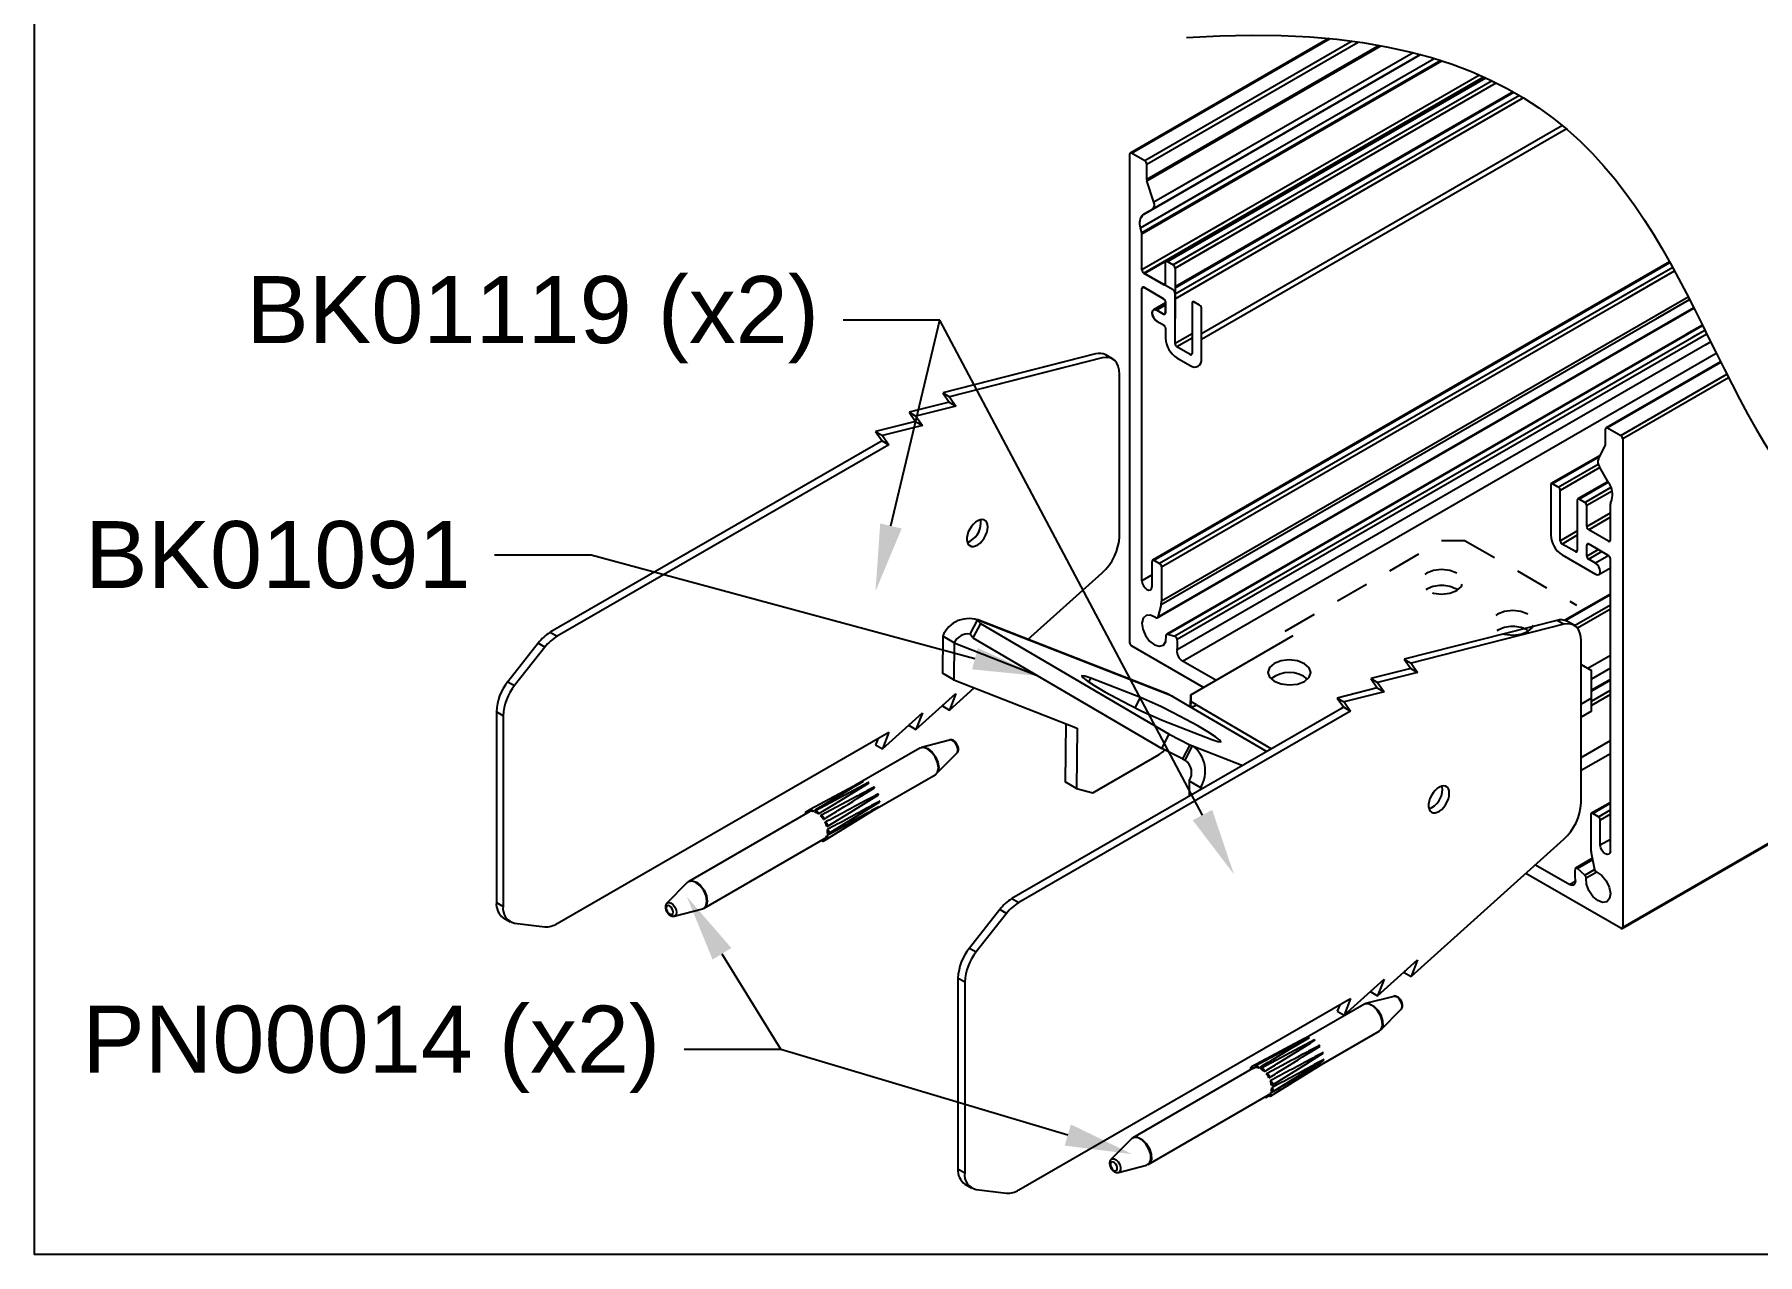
# Model space of a CAD drawing. Extents: x 0 to 10.8, y -9 to 0.
# Drawn here: x 0 to 6.42, y -8.99 to -4.44 of the extents above; entities that cross this region are included whole.
import ezdxf
from ezdxf import colors
from ezdxf.entities.mleader import LeaderData, LeaderLine
from ezdxf.math import Vec2, Vec3

# ---------------------------------------------------------------- set-up
doc = ezdxf.new("R2010")
doc.units = 0
doc.header["$LTSCALE"] = 0.5
doc.header["$MEASUREMENT"] = 0
doc.linetypes.add('HIDDEN', pattern=[0.375, 0.25, -0.125])
for name, color, linetype in [('Brackets', 181, 'CONTINUOUS'), ('Dimension', 10, 'CONTINUOUS'), ('FAB DWG', 221, 'CONTINUOUS'), ('Hardware', 242, 'CONTINUOUS'), ('Housing', 150, 'CONTINUOUS')]:
    doc.layers.add(name, color=color, linetype=linetype)
doc.layers.add('Text-Unprinted', color=131, linetype='CONTINUOUS', plot=False)
doc.styles.get("Standard").update_dxf_attribs({"font": 'arial.ttf'})

msp = doc.modelspace()

# ---------------------------------------------------------------- linework, layer by layer
at = {"layer": 'Brackets', "transparency": 16777216}
for p, q in [((3.9556, -5.634), (3.3863, -5.7792)), ((3.981, -5.6487), (3.4117, -5.7939)), ((4.0197, -5.6525), (3.9943, -5.6378)), ((3.8739, -5.6549), (3.3863, -5.7792)), ((3.8739, -5.6551), (3.3863, -5.7794)), ((3.8344, -5.6861), (3.4117, -5.7939)), ((3.8344, -5.6863), (3.4117, -5.7941)), ((4.0456, -6.3142), (4.0456, -5.7097)), ((3.3863, -5.7794), (3.4117, -5.7941)), ((3.3863, -5.7794), (3.4103, -5.8136)), ((3.4103, -5.8136), (3.2613, -5.8516)), ((3.4357, -5.8282), (3.2867, -5.8662)), ((3.4103, -5.8136), (3.4357, -5.8282)), ((3.4117, -5.7941), (3.4357, -5.8282)), ((3.2853, -5.8857), (3.1363, -5.9237)), ((3.3107, -5.9004), (3.1617, -5.9384)), ((3.2613, -5.8516), (3.2867, -5.8662)), ((3.2613, -5.8516), (3.2853, -5.8857)), ((3.2853, -5.8857), (3.3107, -5.9004)), ((3.2867, -5.8662), (3.3107, -5.9004)), ((3.1603, -5.9578), (1.9234, -6.6717)), ((3.1857, -5.9725), (1.9488, -6.6864)), ((3.1363, -5.9237), (3.1617, -5.9384)), ((3.1363, -5.9237), (3.1603, -5.9578)), ((3.1603, -5.9578), (3.1857, -5.9725)), ((3.1617, -5.9384), (3.1857, -5.9725)), ((4.0456, -6.3144), (4.0456, -6.3106)), ((3.7043, -6.6988), (3.981, -6.45)), ((1.9234, -6.6717), (1.9488, -6.6864)), ((3.4887, -6.6793), (3.5162, -6.6264)), ((3.4993, -6.6922), (3.4887, -6.6793)), ((3.5267, -6.6392), (3.4993, -6.6922)), ((3.5162, -6.6264), (3.5267, -6.6392)), ((3.5262, -6.6303), (3.5162, -6.6264)), ((3.5267, -6.6392), (4.2304, -7.0524)), ((5.6767, -6.6276), (5.1075, -6.7728)), ((5.7021, -6.6422), (5.1329, -6.7875)), ((5.7021, -6.6422), (5.6767, -6.6276)), ((5.7409, -6.646), (5.7155, -6.6314)), ((1.8779, -6.7126), (1.765, -6.8561)), ((1.9033, -6.7272), (1.7904, -6.8707)), ((1.9033, -6.7272), (1.8779, -6.7126)), ((3.3868, -6.6865), (3.3857, -6.8249)), ((3.429, -6.7114), (3.3868, -6.6865)), ((3.429, -6.7114), (3.428, -6.8498)), ((3.429, -6.7114), (3.7365, -6.8314)), ((3.4993, -6.6922), (4.203, -7.1054)), ((4.3109, -6.9054), (4.6935, -6.6845)), ((5.7668, -7.3077), (5.7668, -6.7033)), ((5.1315, -6.8069), (4.9825, -6.8449)), ((5.1075, -6.7728), (5.1329, -6.7875)), ((5.1075, -6.7728), (5.1315, -6.8069)), ((5.1315, -6.8069), (5.1568, -6.8216)), ((5.1329, -6.7875), (5.1568, -6.8216)), ((5.7668, -6.7917), (5.8057, -6.8145)), ((1.765, -6.8561), (1.7904, -6.8707)), ((3.428, -6.8498), (3.3857, -6.8249)), ((3.428, -6.8498), (3.8872, -7.0291)), ((3.9318, -6.8577), (3.9392, -6.8434)), ((4.1242, -6.9157), (3.9392, -6.8434)), ((4.9825, -6.8449), (5.0079, -6.8596)), ((4.9825, -6.8449), (5.0065, -6.8791)), ((5.1568, -6.8216), (5.0079, -6.8596)), ((5.0079, -6.8596), (5.0319, -6.8937)), ((5.8057, -6.9174), (5.8057, -6.8145)), ((3.2867, -7.034), (3.4357, -6.9001)), ((3.4117, -6.9619), (3.5036, -6.8793)), ((3.4357, -6.9001), (3.4117, -6.9619)), ((4.1045, -6.9536), (4.1242, -6.9157)), ((4.2308, -6.9044), (4.2422, -6.9099)), ((4.2422, -6.9099), (4.3058, -6.9473)), ((4.3106, -6.9485), (4.3109, -6.9054)), ((4.3109, -6.9301), (4.3108, -6.9486)), ((4.3109, -6.9054), (4.3109, -6.9301)), ((4.3329, -6.943), (4.3109, -6.9301)), ((5.0065, -6.8791), (4.8575, -6.9171)), ((4.8575, -6.9171), (4.8829, -6.9317)), ((4.8575, -6.9171), (4.8815, -6.9512)), ((5.0319, -6.8937), (4.8829, -6.9317)), ((4.8829, -6.9317), (4.9069, -6.9659)), ((5.0065, -6.8791), (5.0319, -6.8937)), ((5.8057, -6.9174), (5.7668, -6.9399)), ((5.8053, -6.966), (5.8057, -6.9174)), ((1.7475, -6.983), (1.7221, -6.9683)), ((1.7221, -6.9683), (1.7221, -7.6793)), ((1.7475, -6.983), (1.7475, -7.694)), ((3.1617, -7.1062), (3.3107, -6.9722)), ((3.3107, -6.9722), (3.2867, -7.034)), ((3.388, -6.943), (3.3863, -6.9472)), ((3.3863, -6.9472), (3.4117, -6.9619)), ((4.8815, -6.9512), (3.6446, -7.6651)), ((4.9069, -6.9659), (3.67, -7.6797)), ((4.2043, -6.9991), (4.3893, -7.0714)), ((4.3058, -6.9473), (4.5945, -7.1168)), ((4.3329, -6.943), (4.6119, -7.1068)), ((4.8719, -6.9568), (4.88, -6.9491)), ((4.8815, -6.9512), (4.9069, -6.9659)), ((5.8053, -6.966), (5.7668, -6.9883)), ((1.9488, -7.7582), (3.1857, -7.0443)), ((3.1857, -7.0443), (3.1617, -7.1062)), ((3.263, -7.0151), (3.2613, -7.0194)), ((3.2613, -7.0194), (3.2867, -7.034)), ((3.8449, -7.0126), (3.8432, -7.2301)), ((3.8872, -7.0291), (3.8855, -7.255)), ((4.203, -7.1054), (4.2304, -7.0524)), ((4.2304, -7.0524), (4.3082, -7.0915)), ((3.1457, -7.0674), (3.1363, -7.0915)), ((3.1363, -7.0915), (3.1617, -7.1062)), ((3.9459, -7.2707), (4.1939, -7.1276)), ((4.2808, -7.1444), (4.203, -7.1054)), ((4.3082, -7.0915), (4.2808, -7.1444)), ((4.2909, -7.1484), (4.3183, -7.0955)), ((4.3082, -7.0915), (4.3183, -7.0955)), ((4.3183, -7.0955), (4.5051, -7.1684)), ((4.2808, -7.1444), (4.2909, -7.1484)), ((3.8855, -7.255), (3.8432, -7.2301)), ((3.8855, -7.255), (3.9459, -7.2707)), ((4.3057, -7.2261), (4.3052, -7.2838)), ((4.3057, -7.2261), (4.348, -7.251)), ((4.348, -7.251), (4.3479, -7.2592)), ((4.348, -7.251), (4.3564, -7.2543)), ((5.1329, -7.9553), (5.7021, -7.4434)), ((1.7221, -7.6793), (1.7475, -7.694)), ((3.5991, -7.7059), (3.4862, -7.8494)), ((3.6244, -7.7206), (3.5991, -7.7059)), ((3.6446, -7.6651), (3.67, -7.6797)), ((1.748, -7.7366), (1.7734, -7.7512)), ((1.7904, -7.7567), (1.9033, -7.7699)), ((3.6244, -7.7206), (3.5115, -7.8641)), ((3.4862, -7.8494), (3.5115, -7.8641)), ((5.0079, -8.0274), (5.1568, -7.8934)), ((5.1568, -7.8934), (5.1329, -7.9553)), ((3.4687, -7.9763), (3.4433, -7.9617)), ((3.4433, -7.9617), (3.4433, -8.6727)), ((4.8829, -8.0995), (5.0319, -7.9656)), ((5.0319, -7.9656), (5.0079, -8.0274)), ((5.1091, -7.9363), (5.1075, -7.9406)), ((5.1075, -7.9406), (5.1329, -7.9553)), ((3.4687, -7.9763), (3.4687, -8.6873)), ((4.9841, -8.0085), (4.9825, -8.0127)), ((4.9825, -8.0127), (5.0079, -8.0274)), ((3.67, -8.7516), (4.9069, -8.0377)), ((4.8668, -8.0608), (4.8575, -8.0849)), ((4.8575, -8.0849), (4.8829, -8.0995)), ((4.9069, -8.0377), (4.8829, -8.0995)), ((3.4433, -8.6727), (3.4687, -8.6873)), ((3.4692, -8.7299), (3.4946, -8.7446)), ((3.5115, -8.7501), (3.6244, -8.7633))]:
    msp.add_line(p, q, dxfattribs=at)
at = {"layer": 'Brackets', "linetype": 'HIDDEN', "transparency": 16777216}
for p, q in [((4.6637, -6.6673), (5.2469, -6.3307)), ((5.3349, -6.3307), (5.2465, -6.3307)), ((5.3349, -6.3307), (5.7498, -6.5702))]:
    msp.add_line(p, q, dxfattribs=at)
at = {"layer": 'Brackets', "transparency": 16777216, "flags": 128}
for points in [[(4.0456, -5.7097), (4.0444, -5.6939), (4.041, -5.6798), (4.0353, -5.6679), (4.0276, -5.6584), (4.018, -5.6516), (4.0069, -5.6476), (3.9944, -5.6467), (3.981, -5.6487)], [(5.7668, -6.7033), (5.7656, -6.6874), (5.7622, -6.6734), (5.7565, -6.6614), (5.7488, -6.6519), (5.7392, -6.6451), (5.728, -6.6412), (5.7156, -6.6402), (5.7021, -6.6422)], [(4.6222, -6.8543), (4.6481, -6.8646), (4.6787, -6.8683), (4.7094, -6.8649), (4.7353, -6.8549), (4.7526, -6.8399), (4.7587, -6.8221), (4.7526, -6.8042), (4.7353, -6.789), (4.7094, -6.7788), (4.6787, -6.7751), (4.6481, -6.7785), (4.6222, -6.7885), (4.6048, -6.8035), (4.5987, -6.8213), (4.6048, -6.8391), (4.6222, -6.8543)], [(3.9392, -6.8434), (3.9162, -6.8355), (3.9057, -6.8345), (3.9087, -6.8405), (3.925, -6.8531), (3.9531, -6.8712), (3.9908, -6.8934), (4.0351, -6.9178), (4.0824, -6.9425), (4.1288, -6.9655), (4.1706, -6.9849), (4.2043, -6.9991)], [(4.3893, -7.0714), (4.4123, -7.0793), (4.4228, -7.0803), (4.4198, -7.0742), (4.4035, -7.0617), (4.3754, -7.0436), (4.3377, -7.0214), (4.2934, -6.997), (4.2461, -6.9723), (4.1997, -6.9493), (4.1579, -6.9299), (4.1242, -6.9157)], [(4.1939, -7.1276), (4.2072, -7.1175), (4.2137, -7.1108)]]:
    msp.add_lwpolyline(points, dxfattribs=at)
at = {"layer": 'Brackets', "linetype": 'Continuous', "lineweight": 25, "transparency": 16777216, "flags": 128}
for points in [[(3.5542, -6.2793), (3.5533, -6.2702), (3.5506, -6.2625), (3.5462, -6.2567), (3.5404, -6.253), (3.5335, -6.2516), (3.5257, -6.2525), (3.5174, -6.2557), (3.509, -6.2611), (3.5009, -6.2683), (3.4934, -6.2772), (3.487, -6.2872), (3.4819, -6.2978), (3.4784, -6.3087), (3.4766, -6.3192), (3.4766, -6.3289), (3.4784, -6.3374), (3.4819, -6.3441), (3.487, -6.3489), (3.4934, -6.3515), (3.5009, -6.3518), (3.509, -6.3497), (3.5174, -6.3454), (3.5257, -6.339), (3.5335, -6.3309), (3.5404, -6.3215), (3.5462, -6.3111), (3.5506, -6.3002), (3.5533, -6.2895), (3.5542, -6.2793)], [(3.5288, -6.2647), (3.5279, -6.2555), (3.527, -6.2522)], [(5.2753, -7.2727), (5.2744, -7.2635), (5.2717, -7.2559), (5.2674, -7.2501), (5.2616, -7.2464), (5.2547, -7.2449), (5.2468, -7.2458), (5.2385, -7.2491), (5.2301, -7.2544), (5.222, -7.2617), (5.2146, -7.2706), (5.2082, -7.2805), (5.2031, -7.2912), (5.1996, -7.3021), (5.1978, -7.3126), (5.1978, -7.3223), (5.1996, -7.3307), (5.2031, -7.3375), (5.2082, -7.3423), (5.2146, -7.3449), (5.222, -7.3452), (5.2301, -7.3431), (5.2385, -7.3388), (5.2468, -7.3324), (5.2547, -7.3243), (5.2616, -7.3148), (5.2674, -7.3044), (5.2717, -7.2936), (5.2744, -7.2829), (5.2753, -7.2727)], [(5.2499, -7.258), (5.249, -7.2489), (5.2481, -7.2455)]]:
    msp.add_lwpolyline(points, dxfattribs=at)
at = {"layer": 'Brackets', "linetype": 'HIDDEN', "transparency": 16777216, "flags": 128}
for points in [[(5.3031, -6.4511), (5.2771, -6.4411), (5.2465, -6.4375), (5.2159, -6.4411), (5.1899, -6.4511), (5.1726, -6.4661), (5.1665, -6.4837), (5.1726, -6.5014), (5.1899, -6.5164), (5.2159, -6.5264), (5.2465, -6.5299), (5.2771, -6.5264), (5.3031, -6.5164), (5.3204, -6.5014), (5.3265, -6.4837), (5.3204, -6.4661), (5.3031, -6.4511)], [(5.5682, -6.6042), (5.5423, -6.5941), (5.5117, -6.5906), (5.4811, -6.5941), (5.4551, -6.6042), (5.4378, -6.6191), (5.4317, -6.6368), (5.4378, -6.6545), (5.4551, -6.6695), (5.4811, -6.6795), (5.5117, -6.683), (5.5423, -6.6795), (5.5682, -6.6695), (5.5856, -6.6545), (5.5917, -6.6368), (5.5856, -6.6191), (5.5682, -6.6042)]]:
    msp.add_lwpolyline(points, dxfattribs=at)
at = {"layer": 'Brackets', "transparency": 16777216}
for centre, radius, start, end in [((3.9705, -5.6818), 0.05, 61.53217, 107.35567), ((3.85, -6.3043), 0.1959, 311.96555, 357.06918), ((2.0083, -6.8121), 0.164, 121.15721, 142.65422), ((3.4832, -6.7247), 0.1037, 65.48389, 158.40753), ((3.4798, -6.7338), 0.0555, 80.59136, 156.12234), ((5.6917, -6.6753), 0.05, 61.53217, 107.35567), ((2.0336, -6.8267), 0.164, 121.15721, 142.65422), ((1.9132, -6.977), 0.1913, 140.79726, 177.39826), ((1.9386, -6.9917), 0.1913, 140.79726, 177.39826), ((4.6779, -6.9306), 0.1087, 50.6681, 128.46223), ((4.3148, -6.9166), 0.032, 253.62468, 304.46073), ((4.2483, -7.1894), 0.1172, 328.28176, 53.29908), ((4.2558, -7.1954), 0.0586, 328.28176, 53.29908), ((5.5711, -7.2977), 0.1959, 311.96555, 357.06918), ((1.7852, -7.6853), 0.0634, 174.61551, 234.07705), ((1.8022, -7.7027), 0.0553, 170.96032, 257.7053), ((3.7294, -7.8054), 0.164, 121.15721, 142.65422), ((3.7548, -7.8201), 0.164, 121.15721, 142.65422), ((1.9082, -7.6945), 0.0756, 266.29085, 302.52045), ((3.6344, -7.9704), 0.1913, 140.79726, 177.39826), ((3.6598, -7.985), 0.1913, 140.79726, 177.39826), ((3.5064, -8.6786), 0.0634, 174.61551, 234.07705), ((3.5233, -8.696), 0.0553, 170.96032, 257.7053), ((3.6293, -8.6878), 0.0756, 266.29085, 302.52045)]:
    msp.add_arc(centre, radius, start, end, dxfattribs=at)
at = {"layer": 'Brackets', "linetype": 'Continuous', "lineweight": 25, "transparency": 16777216}
for centre in [(3.4508, -6.2636), (5.1719, -7.257)]:
    msp.add_arc(centre, 0.078, 290.57731, 359.25953, dxfattribs=at)
at = {"layer": 'Brackets', "linetype": 'HIDDEN', "transparency": 16777216}
for centre in [(5.2465, -6.6124), (5.5117, -6.7655)]:
    msp.add_arc(centre, 0.1151, 58.53869, 121.46131, dxfattribs=at)
at = {"layer": 'Dimension', "transparency": 16777216}
msp.add_open_spline([(4.2958, -4.4533), (5.6451, -4.3663), (6.2443, -5.5783), (6.8436, -6.7903), (8.1929, -6.7033)], degree=3, dxfattribs=at)
at = {"layer": 'Hardware', "transparency": 16777216}
for p, q in [((3.3007, -7.1038), (3.0591, -7.2432)), ((3.4118, -7.0738), (3.3072, -7.1011)), ((3.3637, -7.1991), (3.4397, -7.1221)), ((3.09, -7.2266), (2.892, -7.3326)), ((3.11, -7.232), (2.912, -7.3379)), ((3.1164, -7.3429), (3.3582, -7.2034)), ((3.0669, -7.2834), (2.932, -7.3556)), ((2.961, -7.4227), (3.1517, -7.3043)), ((3.0446, -7.3412), (3.1466, -7.2779)), ((2.8907, -7.3404), (2.4393, -7.6009)), ((2.8907, -7.3339), (2.8774, -7.341)), ((2.9556, -7.4427), (3.1464, -7.3243)), ((2.9556, -7.3966), (3.045, -7.3411)), ((2.4968, -7.7005), (2.9482, -7.44)), ((2.941, -7.4512), (2.9538, -7.4432)), ((2.4338, -7.6052), (2.3578, -7.6821)), ((2.3857, -7.7304), (2.4903, -7.7031)), ((5.0679, -8.0296), (4.9632, -8.0569)), ((4.9567, -8.0595), (4.6479, -8.2378)), ((5.0198, -8.1548), (5.0957, -8.0779)), ((4.735, -8.1869), (4.5371, -8.2929)), ((4.7518, -8.1826), (4.5538, -8.2885)), ((4.7724, -8.192), (4.5744, -8.298)), ((4.7992, -8.2832), (5.0142, -8.1591)), ((4.6523, -8.287), (4.5933, -8.3186)), ((4.608, -8.4024), (4.7988, -8.284)), ((4.6144, -8.3605), (4.7487, -8.2771)), ((4.6165, -8.3855), (4.8073, -8.2671)), ((4.6396, -8.2426), (4.6475, -8.2381)), ((4.7482, -8.2772), (4.8053, -8.242)), ((4.5437, -8.2979), (4.0954, -8.5567)), ((4.5453, -8.2971), (4.552, -8.2932)), ((4.1529, -8.6563), (4.6012, -8.3975)), ((4.5913, -8.4068), (4.6014, -8.4005)), ((4.0898, -8.561), (4.0138, -8.6379)), ((4.0417, -8.6862), (4.1464, -8.6589))]:
    msp.add_line(p, q, dxfattribs=at)
at = {"layer": 'Hardware', "transparency": 16777216, "flags": 128}
for points in [[(3.3582, -7.2034), (3.3582, -7.2034), (3.367, -7.1932), (3.3701, -7.177), (3.367, -7.1573), (3.3582, -7.1369), (3.345, -7.1192), (3.3294, -7.1066), (3.3139, -7.1012), (3.3007, -7.1038)], [(3.3072, -7.1011), (3.3155, -7.1005), (3.331, -7.1059), (3.3465, -7.1184), (3.3596, -7.1361), (3.3684, -7.1564), (3.3714, -7.176)], [(3.4397, -7.1221), (3.442, -7.1187), (3.4435, -7.1108), (3.442, -7.1011), (3.4377, -7.0911), (3.4312, -7.0823), (3.4235, -7.0762), (3.4159, -7.0735), (3.4118, -7.0738)], [(3.3714, -7.176), (3.3684, -7.1922), (3.3637, -7.1991)], [(2.8761, -7.3488), (2.8757, -7.3471), (2.8755, -7.3442), (2.8763, -7.342), (2.8779, -7.3408), (2.8801, -7.3408), (2.8825, -7.342), (2.8846, -7.3439)], [(2.8908, -7.3407), (2.8901, -7.3376), (2.8903, -7.3349), (2.8914, -7.333), (2.8933, -7.3322), (2.8956, -7.3326), (2.898, -7.3342), (2.9002, -7.3367), (2.9019, -7.3397)], [(2.9101, -7.3419), (2.9106, -7.3394), (2.912, -7.3379), (2.914, -7.3376), (2.9164, -7.3384), (2.9188, -7.3403), (2.9208, -7.3431), (2.9222, -7.3462), (2.9228, -7.3492)], [(2.931, -7.3565), (2.9326, -7.3554), (2.9349, -7.3555), (2.9373, -7.3567), (2.9396, -7.359), (2.9414, -7.3619), (2.9425, -7.365), (2.9427, -7.3679), (2.942, -7.3702)], [(2.948, -7.3806), (2.9503, -7.3811), (2.9528, -7.3828), (2.9549, -7.3853), (2.9565, -7.3883), (2.9573, -7.3914), (2.9572, -7.3942), (2.9562, -7.3961), (2.9544, -7.397)], [(2.9421, -7.4435), (2.9427, -7.4463), (2.9425, -7.449), (2.9414, -7.4508), (2.9396, -7.4516), (2.9373, -7.4512), (2.9349, -7.4496), (2.9336, -7.4484)], [(2.9544, -7.4307), (2.9562, -7.4336), (2.9572, -7.4367), (2.9573, -7.4396), (2.9565, -7.4418), (2.9549, -7.443), (2.9528, -7.443), (2.9503, -7.4419), (2.948, -7.4397)], [(2.9566, -7.4078), (2.959, -7.4097), (2.9609, -7.4125), (2.9623, -7.4156), (2.9627, -7.4187), (2.9623, -7.4211), (2.9609, -7.4227), (2.959, -7.4232), (2.9566, -7.4224)], [(2.4903, -7.7031), (2.4952, -7.7012), (2.5039, -7.6911), (2.507, -7.6749), (2.5039, -7.6553), (2.4952, -7.635), (2.482, -7.6173), (2.4665, -7.6048), (2.451, -7.5994), (2.4379, -7.602), (2.4338, -7.6052)], [(2.4393, -7.6009), (2.4525, -7.5983), (2.4681, -7.6037), (2.4836, -7.6163), (2.4968, -7.6341), (2.5056, -7.6544), (2.5087, -7.6742)], [(2.3554, -7.7007), (2.3563, -7.707), (2.3592, -7.7135), (2.3634, -7.7193), (2.3684, -7.7233), (2.3734, -7.725), (2.3777, -7.7242), (2.3805, -7.7209), (2.3815, -7.7157), (2.3805, -7.7094), (2.3777, -7.7029), (2.3734, -7.6971), (2.3684, -7.6931), (2.3634, -7.6914), (2.3592, -7.6922), (2.3563, -7.6955), (2.3554, -7.7007)], [(2.3578, -7.6821), (2.3598, -7.6805), (2.3663, -7.6793), (2.374, -7.6819), (2.3816, -7.6881), (2.3881, -7.6968), (2.3924, -7.7068), (2.3939, -7.7165), (2.3924, -7.7245), (2.3881, -7.7295), (2.3857, -7.7304)], [(2.5087, -7.6742), (2.5056, -7.6903), (2.4968, -7.7005), (2.4968, -7.7005)], [(5.0957, -8.0779), (5.0966, -8.0769), (5.0993, -8.0701), (5.099, -8.0609), (5.0958, -8.0508), (5.09, -8.0414), (5.0827, -8.0341), (5.075, -8.0299), (5.0679, -8.0296), (5.0679, -8.0296)], [(5.0142, -8.1591), (5.0201, -8.1539), (5.0256, -8.14), (5.025, -8.1213), (5.0184, -8.1008), (5.0068, -8.0817), (4.9919, -8.0667), (4.9761, -8.0582), (4.9616, -8.0575), (4.9567, -8.0595)], [(4.9632, -8.0569), (4.9633, -8.0569), (4.9776, -8.0576), (4.9934, -8.066), (5.0082, -8.0809), (5.0198, -8.1), (5.0264, -8.1204), (5.027, -8.1389)], [(5.027, -8.1389), (5.0215, -8.1529), (5.0198, -8.1548)], [(4.5364, -8.3021), (4.5358, -8.3008), (4.5351, -8.2977), (4.5354, -8.295), (4.5365, -8.2932), (4.5384, -8.2925), (4.5407, -8.293), (4.5431, -8.2946), (4.5453, -8.2971)], [(4.5437, -8.2979), (4.5442, -8.2977), (4.5453, -8.2971)], [(4.5522, -8.2953), (4.5519, -8.2923), (4.5525, -8.2899), (4.5539, -8.2885), (4.556, -8.2882), (4.5584, -8.2891), (4.5607, -8.2911), (4.5627, -8.2938), (4.5641, -8.2969)], [(4.5726, -8.3008), (4.5735, -8.2987), (4.5752, -8.2977), (4.5774, -8.2978), (4.5798, -8.2991), (4.5821, -8.3014), (4.5839, -8.3043), (4.585, -8.3075), (4.5851, -8.3104)], [(4.5929, -8.3189), (4.5948, -8.3182), (4.5971, -8.3188), (4.5995, -8.3205), (4.6017, -8.3231), (4.6033, -8.3261), (4.604, -8.3292), (4.6038, -8.3319), (4.6027, -8.3338)], [(4.6077, -8.3447), (4.6101, -8.3457), (4.6125, -8.3477), (4.6145, -8.3505), (4.6157, -8.3536), (4.6162, -8.3566), (4.6156, -8.3591), (4.6143, -8.3606), (4.6123, -8.361)], [(4.5931, -8.4022), (4.5931, -8.4031), (4.5925, -8.4055), (4.591, -8.4069), (4.589, -8.4072), (4.5866, -8.4063), (4.5863, -8.4061)], [(4.6076, -8.3916), (4.6091, -8.3946), (4.6098, -8.3977), (4.6095, -8.4004), (4.6084, -8.4022), (4.6065, -8.4029), (4.6042, -8.4024), (4.6018, -8.4008), (4.5996, -8.3983)], [(4.6131, -8.3713), (4.6154, -8.3736), (4.6171, -8.3766), (4.6181, -8.3797), (4.6182, -8.3826), (4.6174, -8.3847), (4.6157, -8.3859), (4.6135, -8.3858), (4.6111, -8.3846)], [(4.1464, -8.6589), (4.1571, -8.6518), (4.1626, -8.6378), (4.162, -8.6193), (4.1554, -8.5989), (4.1438, -8.5798), (4.129, -8.5649), (4.1132, -8.5564), (4.0988, -8.5558), (4.0898, -8.561)], [(4.0954, -8.5567), (4.1003, -8.5547), (4.1147, -8.5554), (4.1306, -8.5638), (4.1454, -8.5788), (4.1571, -8.598), (4.1637, -8.6184), (4.1643, -8.6371)], [(4.0116, -8.6541), (4.0118, -8.6601), (4.0139, -8.6667), (4.0176, -8.6729), (4.0224, -8.6777), (4.0275, -8.6804), (4.0321, -8.6806), (4.0356, -8.6783), (4.0374, -8.6738), (4.0372, -8.6678), (4.035, -8.6612), (4.0313, -8.6551), (4.0265, -8.6503), (4.0214, -8.6476), (4.0168, -8.6473), (4.0133, -8.6496), (4.0116, -8.6541)], [(4.0138, -8.6379), (4.0183, -8.6353), (4.0254, -8.6357), (4.0332, -8.6398), (4.0405, -8.6472), (4.0462, -8.6566), (4.0494, -8.6667), (4.0497, -8.6758), (4.047, -8.6827), (4.0417, -8.6862)], [(4.1643, -8.6371), (4.1587, -8.6511), (4.1529, -8.6563)]]:
    msp.add_lwpolyline(points, dxfattribs=at)
at = {"layer": 'Hardware', "transparency": 16777216}
for centre, radius, start, end in [((3.0903, -7.2279), 0.00134, 32.05344, 103.8364), ((3.1103, -7.2337), 0.00172, 10.53239, 98.76946), ((3.1297, -7.252), 0.00242, 1.18727, 76.40459), ((3.1443, -7.2772), 0.00242, 343.60343, 58.80637), ((3.1455, -7.3234), 0.00129, 314.55228, 29.55358), ((3.1504, -7.3032), 0.00172, 321.22512, 49.46153), ((2.8984, -7.3628), 0.0233, 81.416, 108.82859), ((2.8897, -7.3919), 0.054, 52.19557, 67.82205), ((2.8647, -7.4211), 0.0925, 33.34375, 44.2481), ((2.8653, -7.4221), 0.0926, 15.75374, 26.65606), ((2.9326, -7.4221), 0.0234, 311.20671, 338.60669), ((2.903, -7.4151), 0.0541, 352.19091, 7.80909), ((4.7354, -8.1877), 0.000906, 56.10421, 112.76961), ((4.7521, -8.184), 0.00144, 24.26617, 102.76683), ((4.7725, -8.1939), 0.00188, 7.10415, 95.32982), ((4.7908, -8.215), 0.00255, 357.26952, 69.534), ((4.7981, -8.2832), 0.00112, 310.51666, 23.91099), ((4.8033, -8.2411), 0.00219, 335.02917, 55.97663), ((4.8062, -8.2661), 0.00154, 317.42039, 45.90452), ((4.5542, -8.3248), 0.0296, 70.53606, 93.90044), ((4.5384, -8.3586), 0.0671, 45.91396, 59.42742), ((4.5163, -8.3801), 0.0981, 28.15692, 38.6466), ((4.5304, -8.3749), 0.0831, 9.64261, 21.36319), ((4.591, -8.38), 0.0202, 300.2417, 325.24734), ((4.5712, -8.3717), 0.042, 342.15112, 0.65546)]:
    msp.add_arc(centre, radius, start, end, dxfattribs=at)
for points, knots in [([(3.4395, -7.1219), (3.4399, -7.1216), (3.4421, -7.1201), (3.4442, -7.1151), (3.4455, -7.1077), (3.4441, -7.0985), (3.4398, -7.0887), (3.4328, -7.08), (3.4247, -7.0747), (3.4173, -7.0727), (3.4135, -7.0737), (3.4122, -7.0741)], [0, 0, 0, 0, 0.022764, 0.124613, 0.235314, 0.368462, 0.515053, 0.662518, 0.818102, 0.938381, 1, 1, 1, 1]), ([(2.9019, -7.3397), (2.9056, -7.3375), (2.9255, -7.3256), (2.9887, -7.288), (3.0482, -7.2528), (3.0915, -7.2272)], [0, 0, 0, 0, 0.058989, 0.315059, 1, 1, 1, 1]), ([(2.9228, -7.3492), (2.9265, -7.3469), (2.9464, -7.3347), (3.0095, -7.2961), (3.0688, -7.2598), (3.1119, -7.2334)], [0, 0, 0, 0, 0.058989, 0.3150592, 1, 1, 1, 1]), ([(2.942, -7.3702), (2.9458, -7.3679), (2.9658, -7.3554), (3.0292, -7.316), (3.0888, -7.2789), (3.1321, -7.2519)], [0, 0, 0, 0, 0.058989, 0.315059, 1, 1, 1, 1]), ([(3.1303, -7.2496), (3.1298, -7.2499), (3.126, -7.2519), (3.1088, -7.261), (3.0882, -7.272), (3.0709, -7.2814), (3.0668, -7.2835)], [0, 0, 0, 0, 0.023421, 0.18028, 0.807717, 1, 1, 1, 1]), ([(3.1455, -7.2752), (3.1451, -7.2754), (3.1413, -7.2774), (3.1243, -7.2864), (3.059, -7.3212), (2.9969, -7.3544), (2.948, -7.3806)], [0, 0, 0, 0, 0.007458, 0.057409, 0.257212, 1, 1, 1, 1]), ([(3.1466, -7.3227), (3.1461, -7.323), (3.1425, -7.325), (3.126, -7.3343), (3.0625, -7.3701), (3.002, -7.404), (2.9544, -7.4307)], [0, 0, 0, 0, 0.007458, 0.057409, 0.257212, 1, 1, 1, 1]), ([(3.1515, -7.3019), (3.151, -7.3022), (3.1473, -7.3042), (3.1306, -7.3132), (3.0662, -7.3482), (3.0049, -7.3815), (2.9566, -7.4078)], [0, 0, 0, 0, 0.007458, 0.057409, 0.257212, 1, 1, 1, 1]), ([(2.358, -7.6823), (2.3576, -7.6825), (2.3555, -7.6841), (2.3532, -7.6891), (2.3527, -7.694), (2.3524, -7.6966)], [0, 0, 0, 0, 0.082113, 0.505193, 1, 1, 1, 1]), ([(2.3524, -7.6966), (2.3527, -7.6996), (2.3533, -7.706), (2.3579, -7.7158), (2.3649, -7.7245), (2.3731, -7.7297), (2.3804, -7.7316), (2.3842, -7.7305), (2.3854, -7.7301)], [0, 0, 0, 0, 0.1737638, 0.3665063, 0.5603737, 0.7654461, 0.9222625, 1, 1, 1, 1]), ([(5.0957, -8.0774), (5.0967, -8.0764), (5.0993, -8.0737), (5.1011, -8.0675), (5.1013, -8.0592), (5.0985, -8.0496), (5.0928, -8.0401), (5.0852, -8.0328), (5.0772, -8.0293), (5.071, -8.0285), (5.0683, -8.0296), (5.0679, -8.0298)], [0, 0, 0, 0, 0.0663431, 0.1699799, 0.2907739, 0.432915, 0.5801036, 0.7298193, 0.8663782, 0.9785839, 1, 1, 1, 1]), ([(4.5641, -8.2969), (4.5678, -8.2947), (4.5877, -8.2827), (4.6509, -8.2448), (4.7102, -8.2093), (4.7534, -8.1834)], [0, 0, 0, 0, 0.058989, 0.315059, 1, 1, 1, 1]), ([(4.5851, -8.3104), (4.5888, -8.3081), (4.6087, -8.2958), (4.6719, -8.2569), (4.7312, -8.2203), (4.7744, -8.1936)], [0, 0, 0, 0, 0.058989, 0.315059, 1, 1, 1, 1]), ([(4.6027, -8.3338), (4.6065, -8.3315), (4.6266, -8.319), (4.6902, -8.2795), (4.7499, -8.2422), (4.7934, -8.2151)], [0, 0, 0, 0, 0.058989, 0.315059, 1, 1, 1, 1]), ([(4.7917, -8.2126), (4.7912, -8.2129), (4.7874, -8.2149), (4.7704, -8.2239), (4.7243, -8.2485), (4.6816, -8.2713), (4.6521, -8.2871)], [0, 0, 0, 0, 0.010625, 0.081786, 0.366428, 1, 1, 1, 1]), ([(4.7991, -8.2827), (4.7987, -8.283), (4.795, -8.2851), (4.7786, -8.2944), (4.7154, -8.3305), (4.6551, -8.3646), (4.6076, -8.3916)], [0, 0, 0, 0, 0.0074583, 0.057409, 0.2572117, 1, 1, 1, 1]), ([(4.8045, -8.2393), (4.804, -8.2395), (4.8003, -8.2415), (4.7834, -8.2505), (4.7184, -8.2854), (4.6565, -8.3185), (4.6077, -8.3447)], [0, 0, 0, 0, 0.007458, 0.057409, 0.257212, 1, 1, 1, 1]), ([(4.8072, -8.265), (4.8067, -8.2652), (4.803, -8.2672), (4.7864, -8.2763), (4.7223, -8.3115), (4.6612, -8.3449), (4.6131, -8.3713)], [0, 0, 0, 0, 0.007458, 0.057409, 0.257212, 1, 1, 1, 1]), ([(4.0087, -8.6486), (4.0086, -8.6516), (4.0084, -8.6579), (4.0119, -8.6679), (4.018, -8.6772), (4.0258, -8.6838), (4.0339, -8.6871), (4.039, -8.6865), (4.0413, -8.6863)], [0, 0, 0, 0, 0.166907, 0.343702, 0.52455, 0.710418, 0.871968, 1, 1, 1, 1]), ([(4.014, -8.6382), (4.0132, -8.639), (4.0107, -8.6413), (4.0093, -8.6452), (4.0088, -8.648), (4.0087, -8.6486)], [0, 0, 0, 0, 0.291548, 0.854149, 1, 1, 1, 1])]:
    msp.add_open_spline(points, degree=3, knots=knots, dxfattribs=at)
at = {"layer": 'Housing', "transparency": 16777216}
for p, q in [((4.8254, -4.4576), (4.0853, -4.8847)), ((4.0903, -4.8852), (4.8304, -4.4581)), ((4.913, -4.4675), (4.1398, -4.9138)), ((4.1469, -4.926), (4.9358, -4.4707)), ((5.0143, -4.4833), (4.1469, -4.984)), ((4.1475, -4.9878), (5.0199, -4.4843)), ((4.1237, -5.1635), (5.2182, -4.5318)), ((5.2431, -4.5395), (4.1288, -5.1827)), ((4.1292, -5.1857), (5.2468, -4.5407)), ((5.1678, -4.5175), (4.1344, -5.114)), ((4.1697, -5.0936), (5.1678, -4.5175)), ((5.1406, -4.5104), (4.1739, -5.0683)), ((5.3877, -4.5937), (4.1292, -5.32)), ((4.1363, -5.3323), (5.4037, -4.6008)), ((5.4078, -4.6027), (4.14, -5.3344)), ((4.2242, -5.2891), (5.4111, -4.6042)), ((5.4345, -4.6151), (4.2454, -5.3014)), ((4.2525, -5.3136), (5.4498, -4.6226)), ((5.5131, -4.6562), (4.2525, -5.3837)), ((4.2525, -5.3871), (5.516, -4.6578)), ((5.5372, -4.6701), (4.2525, -5.4116)), ((4.2525, -5.4279), (5.551, -4.6785)), ((5.6967, -4.7822), (4.3515, -5.5586)), ((4.3515, -5.5789), (5.7111, -4.7942)), ((4.4965, -4.8821), (4.1739, -5.0683)), ((4.0832, -4.8893), (4.0832, -5.5342)), ((4.1398, -4.9138), (4.0903, -4.8852)), ((4.4965, -4.905), (4.1344, -5.114)), ((4.1469, -4.984), (4.1469, -4.926)), ((4.1697, -5.0936), (4.4965, -4.9049)), ((4.1237, -5.1635), (4.4894, -4.9524)), ((4.4866, -4.9762), (4.1288, -5.1827)), ((4.1292, -5.1857), (4.4865, -4.9795)), ((4.1739, -5.0683), (4.1475, -4.9878)), ((4.1344, -5.114), (4.1697, -5.0936)), ((4.1288, -5.1827), (4.1237, -5.1635)), ((4.4355, -5.1433), (4.1292, -5.32)), ((4.1292, -5.32), (4.1292, -5.1857)), ((4.1363, -5.3323), (4.4197, -5.1687)), ((4.4177, -5.1741), (4.2192, -5.2886)), ((4.2242, -5.2891), (4.4165, -5.1782)), ((4.414, -5.2041), (4.2454, -5.3014)), ((4.2525, -5.3136), (4.414, -5.2204)), ((6.0963, -5.2904), (4.1688, -6.4029)), ((4.1738, -6.4034), (6.0977, -5.293)), ((6.108, -5.3116), (4.1951, -6.4156)), ((4.2021, -6.4279), (6.1147, -5.324)), ((4.2171, -5.3708), (4.2171, -5.2932)), ((4.2242, -5.2891), (4.2454, -5.3014)), ((4.2525, -5.3136), (4.2525, -5.5015)), ((6.0963, -5.2904), (5.8938, -5.4073)), ((5.8968, -5.409), (6.0977, -5.293)), ((6.108, -5.3116), (5.918, -5.4213)), ((5.9321, -5.4294), (6.1147, -5.324)), ((4.1292, -5.3895), (4.1363, -5.3854)), ((4.1292, -5.5077), (4.1292, -5.3895)), ((4.1363, -5.3323), (4.2101, -5.3749)), ((4.2101, -5.428), (4.1363, -5.3854)), ((4.2171, -5.3708), (4.2101, -5.3749)), ((4.2171, -5.443), (4.1719, -5.4691)), ((4.2171, -5.4515), (4.1844, -5.4703)), ((4.2006, -6.5684), (6.1709, -5.4313)), ((6.1662, -5.422), (4.2021, -6.5556)), ((4.2171, -5.481), (4.2171, -5.4402)), ((6.1662, -5.422), (6.0428, -5.4933)), ((6.0531, -5.4992), (6.1709, -5.4313)), ((4.1844, -5.4703), (4.2101, -5.4851)), ((4.186, -6.6184), (6.1872, -5.4634)), ((6.1866, -5.4622), (4.1879, -6.6158)), ((4.2171, -5.481), (4.2101, -5.4851)), ((6.1866, -5.4622), (6.0878, -5.5193)), ((6.0891, -5.52), (6.1872, -5.4634)), ((6.2188, -5.5267), (4.2214, -6.6795)), ((4.2245, -6.6793), (6.2194, -5.5279)), ((6.2284, -5.546), (4.252, -6.6866)), ((4.3161, -5.5586), (4.2525, -5.5953)), ((4.3161, -5.5749), (4.2596, -5.6076)), ((6.2497, -5.5892), (4.26, -6.7376)), ((4.2608, -6.6982), (6.2348, -5.5589)), ((6.2188, -5.5267), (6.1598, -5.5608)), ((6.1611, -5.5616), (6.2194, -5.5279)), ((6.2284, -5.546), (6.1812, -5.5732)), ((6.1956, -5.5815), (6.2348, -5.5589)), ((6.2497, -5.5892), (6.2293, -5.601)), ((4.2807, -6.7794), (6.2704, -5.631)), ((6.2864, -5.663), (5.8602, -5.909)), ((6.2877, -5.6657), (5.8652, -5.9095)), ((5.9146, -5.9381), (6.31, -5.7099)), ((6.3164, -5.7226), (5.9217, -5.9503)), ((5.8652, -5.9095), (5.9146, -5.9381)), ((5.8311, -6.0247), (5.8574, -5.9747)), ((5.8581, -5.9716), (5.8581, -5.9136)), ((5.9217, -5.9503), (5.9217, -7.7715)), ((5.8374, -6.0126), (5.6555, -6.1176)), ((5.8349, -6.0175), (5.6605, -6.1181)), ((5.6817, -6.1303), (5.8305, -6.0445)), ((5.8367, -6.0573), (5.6888, -6.1426)), ((5.8706, -6.116), (5.8353, -6.0548)), ((5.6535, -6.1222), (5.6535, -6.31)), ((5.6817, -6.1303), (5.6605, -6.1181)), ((5.6888, -6.3304), (5.6888, -6.1426)), ((5.867, -6.1098), (5.7545, -6.1747)), ((5.8685, -6.1123), (5.7595, -6.1752)), ((5.7807, -6.1875), (5.8784, -6.1311)), ((5.8822, -6.1452), (5.7878, -6.1997)), ((5.7525, -6.1793), (5.7525, -6.3671)), ((5.7807, -6.1875), (5.7595, -6.1752)), ((5.7878, -6.2773), (5.7878, -6.1997)), ((5.7878, -6.2773), (5.8758, -6.2265)), ((5.8758, -6.3281), (5.8758, -6.1937)), ((5.8762, -6.1912), (5.8813, -6.1779)), ((5.6888, -6.3304), (5.7525, -6.2937)), ((5.8758, -6.2429), (5.7949, -6.2895)), ((5.8687, -6.3321), (5.7949, -6.2895)), ((4.0832, -6.3323), (4.0832, -6.7104)), ((4.1292, -6.4797), (4.1292, -6.3589)), ((5.7525, -6.31), (5.6959, -6.3427)), ((5.7454, -6.3712), (5.6959, -6.3427)), ((5.7949, -6.3426), (5.7878, -6.3467)), ((5.7878, -6.3875), (5.7878, -6.3467)), ((5.7949, -6.3426), (5.8687, -6.3852)), ((5.8687, -6.3321), (5.8758, -6.3281)), ((4.1668, -6.5014), (4.1668, -6.4075)), ((4.1738, -6.4034), (4.1951, -6.4156)), ((5.6959, -6.3835), (5.8205, -6.4554)), ((5.7454, -6.3712), (5.7525, -6.3671)), ((5.7878, -6.3875), (5.8303, -6.363)), ((5.8444, -6.3712), (5.7949, -6.3998)), ((5.8205, -6.4146), (5.7949, -6.3998)), ((5.8699, -6.3861), (5.8205, -6.4146)), ((5.8758, -7.4877), (5.8758, -6.3975)), ((4.1668, -6.458), (4.1292, -6.4797)), ((4.2021, -6.4279), (4.2021, -6.5556)), ((5.833, -6.4567), (5.8758, -6.432)), ((5.8758, -6.5293), (5.706, -6.6273)), ((5.8758, -6.5327), (5.7097, -6.6286)), ((4.2006, -6.5684), (4.1879, -6.6158)), ((5.742, -6.6467), (5.8758, -6.5695)), ((5.8758, -6.5858), (5.7531, -6.6566)), ((4.2308, -6.9044), (3.5148, -6.6248)), ((4.2422, -6.9099), (3.5262, -6.6303)), ((4.2245, -6.6793), (4.252, -6.6866)), ((4.3589, -6.8776), (4.0903, -6.7226)), ((5.9196, -7.776), (7.7717, -6.7071)), ((5.9217, -7.7715), (7.7664, -6.7068)), ((4.4049, -6.8511), (4.2807, -6.7794)), ((5.7913, -6.806), (5.8758, -6.7573)), ((5.8758, -6.8063), (5.8057, -6.8467)), ((5.8758, -6.8477), (5.8057, -6.8881)), ((5.8758, -6.851), (5.8057, -6.8915)), ((5.8758, -6.9041), (5.8055, -6.9447)), ((5.8056, -6.9283), (5.8758, -6.8878)), ((5.7668, -7.1385), (5.8758, -7.0756)), ((5.8758, -7.1246), (5.7668, -7.1875)), ((5.8758, -7.3062), (5.8049, -7.3471)), ((5.8758, -7.3096), (5.8099, -7.3476)), ((5.8028, -7.3517), (5.8028, -7.4794)), ((5.8311, -7.3599), (5.8099, -7.3476)), ((5.8311, -7.3599), (5.8758, -7.3341)), ((5.8758, -7.3504), (5.8382, -7.3721)), ((5.8382, -7.466), (5.8382, -7.3721)), ((5.8758, -7.4444), (5.8382, -7.466)), ((5.8087, -7.5149), (5.7461, -7.551)), ((5.8044, -7.4941), (5.8171, -7.556)), ((5.9146, -7.7755), (5.5602, -7.571)), ((5.5962, -7.5386), (5.7243, -7.6126)), ((5.8097, -7.5201), (5.7529, -7.5529)), ((5.7804, -7.5772), (5.7529, -7.5529)), ((5.7804, -7.5772), (5.8171, -7.5561)), ((5.8248, -7.5665), (5.7856, -7.5891)), ((5.7243, -7.6126), (5.7455, -7.6004))]:
    msp.add_line(p, q, dxfattribs=at)
at = {"layer": 'Housing', "linetype": 'Continuous', "lineweight": 25, "transparency": 16777216}
for p, q in [((4.0832, -4.8893), (4.0832, -6.7102)), ((4.1398, -4.9138), (4.0903, -4.8852)), ((4.1469, -4.984), (4.1469, -4.926)), ((4.1739, -5.0683), (4.1475, -4.9878)), ((4.1344, -5.1139), (4.1697, -5.0935)), ((4.1288, -5.1826), (4.1237, -5.1635)), ((4.1292, -5.32), (4.1292, -5.1857)), ((4.2454, -5.3953), (4.1363, -5.3322)), ((4.1363, -5.3853), (4.1292, -5.3894)), ((4.1292, -6.4795), (4.1292, -5.3894)), ((4.1363, -5.3853), (4.2101, -5.4279)), ((4.2171, -5.443), (4.1719, -5.469)), ((4.2171, -5.4402), (4.2171, -5.481)), ((4.2525, -5.5953), (4.2525, -5.4075)), ((4.3161, -5.4442), (4.3161, -5.6321)), ((4.3444, -5.4524), (4.3232, -5.4402)), ((4.2101, -5.4851), (4.1844, -5.4703)), ((4.1844, -5.5111), (4.2101, -5.5259)), ((4.3515, -5.6525), (4.3515, -5.4647)), ((4.2171, -5.5382), (4.2171, -5.5749)), ((4.3091, -5.6361), (4.2596, -5.6076)), ((4.2596, -5.6484), (4.3091, -5.677)), ((4.3091, -5.6361), (4.3161, -5.6321))]:
    msp.add_line(p, q, dxfattribs=at)
at = {"layer": 'Housing', "linetype": 'Continuous', "lineweight": 25, "transparency": 16777216, "flags": 128}
msp.add_lwpolyline([(4.1844, -5.4703), (4.1777, -5.4679), (4.1719, -5.469), (4.1681, -5.4735), (4.1668, -5.4805), (4.1681, -5.4891), (4.1719, -5.4979), (4.1777, -5.5057), (4.1844, -5.5111)], dxfattribs=at)
at = {"layer": 'Housing', "transparency": 16777216, "flags": 128}
for points in [[(4.1844, -5.5112), (4.1777, -5.5057), (4.1719, -5.498), (4.1681, -5.4891), (4.1668, -5.4805), (4.1681, -5.4735), (4.1719, -5.4691), (4.1777, -5.468), (4.1844, -5.4703)], [(5.8205, -6.4554), (5.8273, -6.4578), (5.833, -6.4567), (5.8368, -6.4522), (5.8382, -6.4452), (5.8368, -6.4366), (5.833, -6.4278), (5.8273, -6.42), (5.8205, -6.4146)], [(4.1292, -6.4797), (4.1306, -6.4888), (4.1347, -6.4982), (4.1408, -6.5064), (4.148, -6.5122), (4.1552, -6.5147), (4.1613, -6.5135), (4.1653, -6.5089), (4.1668, -6.5014)], [(4.1802, -6.6173), (4.1616, -6.6083), (4.1453, -6.6091), (4.1338, -6.6194), (4.1292, -6.6376), (4.1323, -6.6605), (4.1425, -6.6843), (4.158, -6.7051), (4.1764, -6.7192), (4.1944, -6.7243), (4.209, -6.7195), (4.2179, -6.7057), (4.2194, -6.6852)], [(4.1879, -6.6158), (4.1874, -6.6169), (4.1868, -6.6178), (4.186, -6.6184), (4.185, -6.6188), (4.1839, -6.6188), (4.1827, -6.6186), (4.1814, -6.6181), (4.1802, -6.6173)], [(4.2194, -6.6852), (4.2193, -6.6837), (4.2195, -6.6823), (4.2199, -6.6812), (4.2205, -6.6803), (4.2213, -6.6796), (4.2223, -6.6792), (4.2233, -6.6791), (4.2245, -6.6793)], [(5.8758, -7.4877), (5.8743, -7.4952), (5.8703, -7.4999), (5.8642, -7.5011), (5.857, -7.4986), (5.8498, -7.4928), (5.8437, -7.4846), (5.8396, -7.4752), (5.8382, -7.466)], [(5.7529, -7.5529), (5.7515, -7.5518), (5.75, -7.551), (5.7486, -7.5506), (5.7473, -7.5506), (5.7462, -7.551), (5.7452, -7.5518), (5.7445, -7.5529), (5.7441, -7.5543)], [(5.8248, -7.5665), (5.8433, -7.5789), (5.8597, -7.5985), (5.8711, -7.6221), (5.8757, -7.6455), (5.8727, -7.6649), (5.8625, -7.6771), (5.8469, -7.6798), (5.8286, -7.6727), (5.8106, -7.6571), (5.7959, -7.6354), (5.7871, -7.6114), (5.7856, -7.5891)], [(5.745, -7.5946), (5.7455, -7.6004), (5.745, -7.6055), (5.7434, -7.6098), (5.7409, -7.613), (5.7375, -7.6149), (5.7335, -7.6155), (5.729, -7.6147), (5.7243, -7.6126)]]:
    msp.add_lwpolyline(points, dxfattribs=at)
at = {"layer": 'Housing', "transparency": 16777216}
for centre, radius, start, end in [((4.0876, -4.8886), 0.00437, 50.81497, 189.22027), ((4.1315, -4.9267), 0.0154, 2.60229, 57.39771), ((4.1593, -4.9838), 0.0125, 180.82988, 198.7794), ((4.1552, -5.0782), 0.0211, 313.26253, 27.72774), ((4.163, -5.1461), 0.043, 131.71121, 203.92514), ((4.1173, -5.1858), 0.0119, 0.57195, 15.40241), ((4.1446, -5.3193), 0.0154, 182.60229, 237.39771), ((4.2215, -5.2925), 0.00437, 50.81497, 189.22027), ((4.2372, -5.3143), 0.0154, 2.60229, 57.39771), ((4.1335, -5.3888), 0.00437, 50.81497, 189.22027), ((4.2128, -5.3715), 0.00437, 230.81497, 9.22027), ((4.2018, -5.4409), 0.0154, 2.60229, 57.39771), ((4.2128, -5.4817), 0.00437, 230.81497, 9.22027), ((5.8624, -5.9129), 0.00437, 50.81497, 189.22027), ((5.8515, -5.9718), 0.0066, 334.06886, 1.56749), ((5.9064, -5.951), 0.0154, 2.60229, 57.39771), ((5.863, -6.0356), 0.0338, 161.22546, 214.7489), ((5.6578, -6.1215), 0.00437, 50.81497, 189.22027), ((5.6735, -6.1433), 0.0154, 2.60229, 57.39771), ((5.8062, -6.159), 0.0774, 345.88677, 33.72251), ((5.7568, -6.1786), 0.00437, 50.81497, 189.22027), ((5.7725, -6.2004), 0.0154, 2.60229, 57.39771), ((5.8829, -6.1936), 0.00711, 160.03367, 180.95661), ((5.8032, -6.2766), 0.0154, 182.60229, 237.39771), ((5.7456, -6.3058), 0.0922, 182.60229, 237.39771), ((5.7042, -6.3297), 0.0154, 182.60229, 237.39771), ((5.7921, -6.346), 0.00437, 50.81497, 189.22027), ((5.8714, -6.3288), 0.00437, 230.81497, 9.22027), ((4.1711, -6.4068), 0.00437, 50.81497, 189.22027), ((4.1868, -6.4286), 0.0154, 2.60229, 57.39771), ((5.7481, -6.3678), 0.00437, 230.81497, 9.22027), ((5.8032, -6.3868), 0.0154, 182.60229, 237.39771), ((5.8604, -6.3982), 0.0154, 2.60229, 57.39771), ((4.1524, -6.556), 0.0497, 345.57587, 0.51021), ((4.0986, -6.7097), 0.0154, 182.60229, 237.39771), ((4.2464, -6.7), 0.0145, 7.20775, 67.36395), ((4.3037, -6.742), 0.044, 174.23012, 238.38441), ((4.15, -6.7155), 0.1122, 348.664, 8.89281), ((5.8071, -7.351), 0.00437, 50.81497, 189.22027), ((5.8228, -7.3728), 0.0154, 2.60229, 57.39771), ((5.8762, -7.479), 0.0734, 180.34583, 191.86416), ((5.8634, -7.572), 0.1206, 171.55619, 190.82832), ((5.7705, -7.5886), 0.0151, 358.07226, 48.98116), ((5.8319, -7.5532), 0.0151, 191.0157, 241.93178), ((5.9174, -7.7722), 0.00437, 230.81497, 9.22027)]:
    msp.add_arc(centre, radius, start, end, dxfattribs=at)
at = {"layer": 'Housing', "linetype": 'Continuous', "lineweight": 25, "transparency": 16777216}
for centre, radius, start, end in [((4.0876, -4.8886), 0.00437, 50.79671, 189.21404), ((4.1315, -4.9267), 0.0154, 2.60548, 57.39452), ((4.1593, -4.9838), 0.0125, 180.8303, 198.78064), ((4.1552, -5.0782), 0.0211, 313.25434, 27.73297), ((4.1629, -5.146), 0.043, 131.70228, 203.93007), ((4.1173, -5.1858), 0.0119, 0.57224, 15.4036), ((4.1446, -5.3193), 0.0154, 182.60548, 237.39452), ((4.1335, -5.3887), 0.00437, 50.79671, 189.21404), ((4.2372, -5.4082), 0.0154, 2.60548, 57.39452), ((4.2018, -5.4409), 0.0154, 2.60548, 57.39452), ((4.3205, -5.4435), 0.00437, 50.79671, 189.21404), ((4.3361, -5.4654), 0.0154, 2.60548, 57.39452), ((4.2128, -5.4817), 0.00437, 230.79671, 9.21404), ((4.2018, -5.5389), 0.0154, 2.60548, 57.39452), ((4.3093, -5.5707), 0.0922, 182.60548, 237.39452), ((4.2679, -5.5946), 0.0154, 182.60548, 237.39452), ((4.3118, -5.6328), 0.00437, 230.79671, 9.21404), ((4.3256, -5.6567), 0.0262, 230.79671, 9.21404)]:
    msp.add_arc(centre, radius, start, end, dxfattribs=at)
at = {"layer": 'Text-Unprinted', "transparency": 16777216}
msp.add_lwpolyline([(0, 0), (10.8059, 0), (10.8059, -8.9925), (0, -8.9925)], close=True, dxfattribs=at)

# ---------------------------------------------------------------- leaders
at = {"layer": 'FAB DWG', "transparency": 16777216}
ml = msp.add_multileader_mtext('Standard', dxfattribs=at)
ml.set_content('BK01119 (x2)', color=256)
ml.set_leader_properties()
ml.build(insert=Vec2(0, 0))
ml.multileader.update_dxf_attribs({"text_right_attachment_type": 2, "dogleg_length": 0.36, "arrow_head_size": 0.25})
ctx = ml.context
ctx.base_point, ctx.char_height, ctx.arrow_head_size, ctx.landing_gap_size, ctx.plane_origin = Vec3(0.7378, -5.5054), 0.25, 0.25, 0.09, Vec3(3.8385, -9.2138)
ctx.right_attachment, ctx.text_align_type = 2, 2
notes = []
notes.append((ctx, [(0, (1, 1, 0), (3.3752, -5.5075), (-1, 0), 0.36, [(0, [(4.4721, -7.5743)], 0, [])])]))
ctx.mtext.insert, ctx.mtext.alignment, ctx.mtext.flow_direction = Vec3(2.9252, -5.3436), 3, 5
ml = msp.add_multileader_mtext('Standard', dxfattribs=at)
ml.set_content('BK01119 (x2)', color=256)
ml.set_leader_properties()
ml.build(insert=Vec2(0, 0))
ml.multileader.update_dxf_attribs({"text_right_attachment_type": 2, "dogleg_length": 0.36, "arrow_head_size": 0.25})
ctx = ml.context
ctx.base_point, ctx.char_height, ctx.arrow_head_size, ctx.landing_gap_size, ctx.plane_origin = Vec3(0.7378, -5.5054), 0.25, 0.25, 0.09, Vec3(3.8385, -9.2138)
ctx.right_attachment, ctx.text_align_type = 2, 2
notes.append((ctx, [(0, (1, 1, 0), (3.3752, -5.5075), (-1, 0), 0.36, [(0, [(3.1358, -6.5188)], 0, [])])]))
ctx.mtext.insert, ctx.mtext.alignment, ctx.mtext.flow_direction = Vec3(2.9252, -5.3436), 3, 5
ml = msp.add_multileader_mtext('Standard', dxfattribs=at)
ml.set_content('BK01091', color=256)
ml.set_leader_properties()
ml.build(insert=Vec2(0, 0))
ml.multileader.update_dxf_attribs({"text_right_attachment_type": 2, "dogleg_length": 0.36, "arrow_head_size": 0.25})
ctx = ml.context
ctx.base_point, ctx.char_height, ctx.arrow_head_size, ctx.landing_gap_size, ctx.plane_origin = Vec3(0.1883, -6.3843), 0.25, 0.25, 0.09, Vec3(3.748, -6.8354)
ctx.right_attachment, ctx.text_align_type = 2, 2
notes.append((ctx, [(0, (1, 1, 0), (2.0756, -6.3849), (-1, 0), 0.36, [(0, [(3.748, -6.8354)], 0, [])])]))
ctx.mtext.insert, ctx.mtext.alignment, ctx.mtext.flow_direction = Vec3(1.6256, -6.2572), 3, 5
ml = msp.add_multileader_mtext('Standard', dxfattribs=at)
ml.set_content('PN00014 (x2)', color=256)
ml.set_leader_properties()
ml.build(insert=Vec2(0, 0))
ml.multileader.update_dxf_attribs({"text_right_attachment_type": 2, "dogleg_length": 0.36, "arrow_head_size": 0.25})
ctx = ml.context
ctx.base_point, ctx.char_height, ctx.arrow_head_size, ctx.landing_gap_size, ctx.plane_origin = Vec3(0.1276, -8.2262), 0.25, 0.25, 0.09, Vec3(3.4509, -9.3153)
ctx.right_attachment, ctx.text_align_type = 2, 2
notes.append((ctx, [(0, (1, 1, 0), (2.7829, -8.2283), (-1, 0), 0.36, [(0, [(2.4325, -7.6578)], 0, [])])]))
ctx.mtext.insert, ctx.mtext.alignment, ctx.mtext.flow_direction = Vec3(2.3329, -8.0644), 3, 5
ml = msp.add_multileader_mtext('Standard', dxfattribs=at)
ml.set_content('PN00014 (x2)', color=256)
ml.set_leader_properties()
ml.build(insert=Vec2(0, 0))
ml.multileader.update_dxf_attribs({"text_right_attachment_type": 2, "dogleg_length": 0.36, "arrow_head_size": 0.25})
ctx = ml.context
ctx.base_point, ctx.char_height, ctx.arrow_head_size, ctx.landing_gap_size, ctx.plane_origin = Vec3(0.1276, -8.2262), 0.25, 0.25, 0.09, Vec3(3.4509, -9.3153)
ctx.right_attachment, ctx.text_align_type = 2, 2
notes.append((ctx, [(0, (1, 1, 0), (2.7829, -8.2283), (-1, 0), 0.36, [(0, [(4.0924, -8.6181)], 0, [])])]))
ctx.mtext.insert, ctx.mtext.alignment, ctx.mtext.flow_direction = Vec3(2.3329, -8.0644), 3, 5
for ctx, leaders in notes:
    for number, flags, end, landing, length, lines in leaders:
        leader = LeaderData()
        leader.index, (leader.has_last_leader_line, leader.has_dogleg_vector, leader.attachment_direction) = number, flags
        leader.last_leader_point, leader.dogleg_vector, leader.dogleg_length = Vec3(end), Vec3(landing), length
        for number, points, colour, breaks in lines:
            line = LeaderLine()
            line.index, line.vertices, line.color, line.breaks = number, Vec3.list(points), colors.encode_raw_color(colour), breaks
            leader.lines.append(line)
        ctx.leaders.append(leader)

doc.saveas('drawing.dxf')
